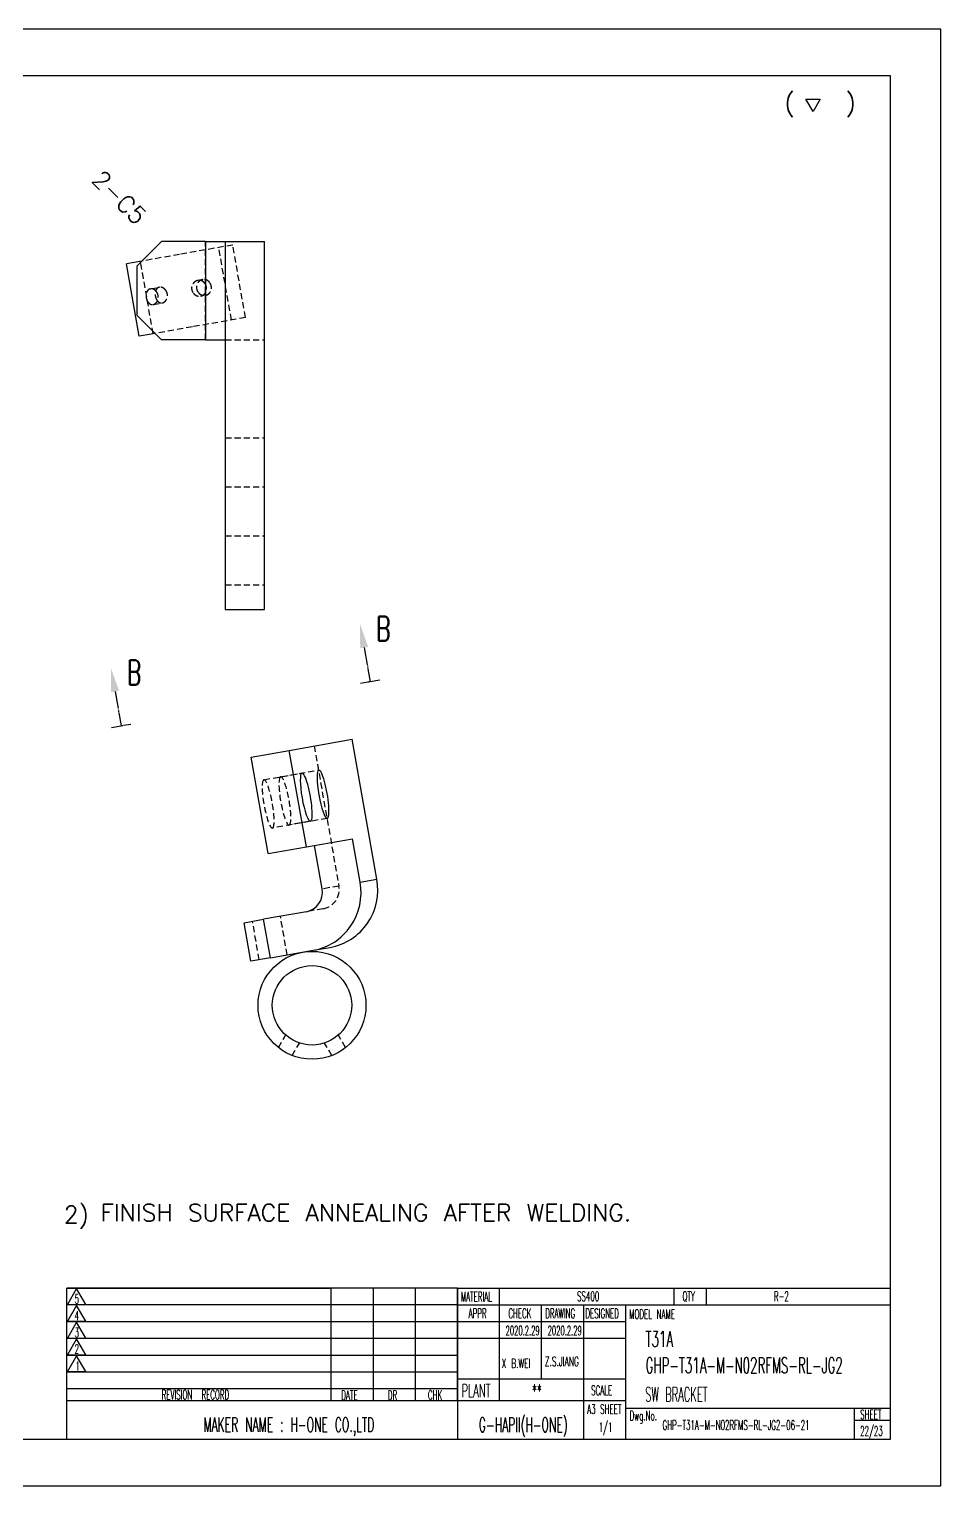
# Model space of a CAD drawing. Header units: inches. Extents: x 13596 to 14297, y 9714 to 10145.
# Drawn here: x 14111.1 to 14297, y 9727.4 to 10024.4 of the extents above; entities that cross this region are included whole.
import ezdxf
from ezdxf.enums import TextEntityAlignment as Align

# ---------------------------------------------------------------- set-up
doc = ezdxf.new("R2010")
doc.units = ezdxf.units.IN
doc.header["$MEASUREMENT"] = 0
doc.linetypes.add('HIDDEN-HOKUTO', pattern=[3.8, 2.5, -1.3])
doc.linetypes.add('PHANTOM-HOKUTO', pattern=[25, 20, -1, 1, -1, 1, -1])
doc.layers.add('AM_4', color=253, linetype='Continuous', lineweight=25)
for name, color, linetype in [('AM_HID', 1, 'HIDDEN-HOKUTO'), ('AM_VIS', 7, 'Continuous'), ('BANSEN--', 4, 'Continuous'), ('image', 6, 'PHANTOM-HOKUTO'), ('list', 3, 'Continuous'), ('title_frame', 7, 'Continuous')]:
    doc.layers.add(name, color=color, linetype=linetype)
doc.styles.add('MX_NOTE_STANDARD', font='txt.shx', dxfattribs={"bigfont": 'bigfont.shx'})
doc.styles.get("Standard").update_dxf_attribs({"font": 'txt', "bigfont": 'gbcbig.shx'})

# ---------------------------------------------------------------- blocks, each defined once
blk = doc.blocks.new('12')
at = {"layer": 'title_frame', "color": 3, "linetype": 'Continuous'}
blk.add_lwpolyline([(20.45953957290135, 3.029106033062448), (19.01453957290136, 5.531919449999464), (21.90453957290134, 5.531919449999464)], close=True, dxfattribs=at)
blk.add_text('(   )', height=3.5, dxfattribs=at).set_placement((14.64364134312495, 3.07716278909686))

msp = doc.modelspace()

# ---------------------------------------------------------------- linework, layer by layer
at = {"color": 6, "lineweight": 13}
for points in [[(14180.25609493016, 9898.440562999325), (14178.58706187963, 9903.153766429501), (14178.63069438695, 9898.153957164364)], [(14129.47189998387, 9889.485935008603), (14127.80286693334, 9894.199138438778), (14127.84649944066, 9889.199329173642)]]:
    msp.add_solid(points, dxfattribs=at)
at = {"layer": 'AM_4'}
msp.add_line((14147.11551570653, 9981.085811412411), (14147.11551570653, 9961.085811412411), dxfattribs=at)
at = {"layer": 'AM_4', "ltscale": 0.08682408883370525}
msp.add_line((14178.62151875803, 9850.46177093325), (14182.0417201913, 9851.06484472539), dxfattribs=at)
at = {"layer": 'AM_HID', "ltscale": 0.5}
for p, q in [((14152.64603965716, 9980.38199951434), (14141.81315437404, 9978.47186956)), ((14147.11551570628, 9961.085811412411), (14147.11551570628, 9981.085811412411)), ((14152.39481983844, 9965.106303503924), (14149.79009717343, 9979.878419799117)), ((14155.25076232217, 9965.609883219162), (14152.64603965716, 9980.38199951434)), ((14136.44093423963, 9962.29320302572), (14133.83621157463, 9977.065319320898)), ((14141.81315437404, 9978.47186956), (14134.15011181113, 9977.120668401838)), ((14146.53905509033, 9973.335480312582), (14145.56226866678, 9973.16324651183)), ((14135.87075686888, 9971.454371497892), (14137.70652520943, 9971.778066986762)), ((14136.43379041594, 9968.261636428751), (14138.26955251056, 9968.585330816086)), ((14147.1021036336, 9970.14274788767), (14146.12530954825, 9969.970512735728)), ((14155.25076232217, 9965.609883219162), (14144.41787703905, 9963.699753264822)), ((14144.41787703905, 9963.699753264822), (14136.83809473391, 9962.363233136535)), ((14151.11551570653, 9961.085811412411), (14159.11551570653, 9961.085811412411)), ((14151.11551570653, 9941.085811412411), (14159.11551570653, 9941.085811412411)), ((14151.11551570653, 9931.085811412411), (14159.11551570653, 9931.085811412411)), ((14151.11551570653, 9921.085811412411), (14159.11551570653, 9921.085811412411)), ((14151.11551570653, 9911.085811412411), (14159.11551570653, 9911.085811412411)), ((14169.24715255573, 9878.256188989892), (14174.28294970813, 9849.696764152219)), ((14158.99973878603, 9871.372160399913), (14166.75850926918, 9872.740240973215)), ((14162.4199402193, 9871.975234192052), (14170.17871070244, 9873.343314765354)), ((14171.91519247911, 9863.49523723524), (14164.15642199598, 9862.127156661923)), ((14168.49499104585, 9862.892163443086), (14160.73622056271, 9861.524082869784)), ((14174.28294970816, 9849.696764152088), (14170.86274827489, 9849.093690359934)), ((14163.75872580507, 9835.655940184324), (14162.36954038373, 9843.534402208415)), ((14171.09815717726, 9845.073492853377), (14167.67795574399, 9844.470419061237)), ((14158.05444389479, 9834.650121377968), (14156.66525847336, 9842.528583402496)), ((14161.96420611798, 9816.764792948377), (14163.43608787901, 9819.314166917246)), ((14175.65176700181, 9816.764792892993), (14174.17988526142, 9819.314166873764)), ((14164.7718604692, 9815.143792937755), (14166.24374223009, 9817.69316690671)), ((14172.84411263747, 9815.1437929051), (14171.37223089721, 9817.693166885945))]:
    msp.add_line(p, q, dxfattribs=at)
for centre, major_axis, ratio, start_param, end_param in [((14159.8679794859, 9866.448121601612), (0.8682408883369721, -4.924038765060631), 0.1736481776673949, 3.141592653589792, 6.283185307179584), ((14159.8679794859, 9866.448121601612), (0.8682408883369721, -4.924038765060631), 0.1736481776673949, 6.283185307179584, 9.424777960769378), ((14163.28818070229, 9867.051195355523), (0.8682408883369721, -4.924038765060631), 0.1736481776673949, 3.141592653589792, 6.283185307179584), ((14163.28818070229, 9867.051195355523), (0.8682408883369721, -4.924038765060631), 0.1736481776673949, 6.283185307179584, 9.424777960769378), ((14170.40356460421, 9849.012723889695), (-0.6945927106695782, 3.939231012048505), 0.9848077530121262, 3.141592653589793, 4.71238898038469)]:
    msp.add_ellipse(centre, major_axis=major_axis, ratio=ratio, start_param=start_param, end_param=end_param, dxfattribs=at)
for points, knots in [([(14146.53905509033, 9973.335480312582), (14146.35079674928, 9973.302279700232), (14146.1669751057, 9973.237455979104), (14145.99407980288, 9973.14247523446), (14145.67995875265, 9972.898715726331), (14145.45104531345, 9972.568101830153), (14145.36187789858, 9972.384671016012), (14145.24184405671, 9971.994524702777), (14145.2445103009, 9971.585133364248), (14145.2779601826, 9971.381760247807), (14145.36291454145, 9971.12502400539), (14145.49594146328, 9970.89337651315), (14145.53081810309, 9970.839000759062), (14145.5681730938, 9970.786589632362), (14145.60795570467, 9970.736158260943)], [0, 0, 0, 0, 0, 0, 1.727188847961288, 1.727188847961288, 1.727188847961288, 3.475210048995509, 3.475210048995509, 3.475210048995509, 5.231477392378046, 5.231477392378046, 5.231477392378046, 5.78982210353427, 5.78982210353427, 5.78982210353427, 5.78982210353427, 5.78982210353427, 5.78982210353427]), ([(14147.97097844579, 9972.731098068149), (14147.85191444895, 9972.89462673095), (14147.70919868431, 9973.038570395829), (14147.54592528474, 9973.157178562366), (14147.24902335439, 9973.303298186596), (14146.92695071291, 9973.358889592606), (14146.79696807532, 9973.366000147404), (14146.66698741349, 9973.358042029866), (14146.53905509033, 9973.335480312582)], [0, 0, 0, 0, 0, 0, 1.781906923113729, 1.781906923113729, 1.781906923113729, 2.955630650857048, 2.955630650857048, 2.955630650857048, 2.955630650857048, 2.955630650857048, 2.955630650857048]), ([(14135.87075686888, 9971.454371497892), (14135.71767586412, 9971.427373613273), (14135.57239136013, 9971.369509812748), (14135.44131100795, 9971.281334638492), (14135.17223730226, 9971.008963828774), (14135.01595109274, 9970.620826489858), (14134.96662068404, 9970.370237684414), (14134.94619412577, 9969.910517758048), (14135.03712349739, 9969.453526088646), (14135.09666363328, 9969.260623078588), (14135.17552489897, 9969.078775897839), (14135.27250656636, 9968.91373972011)], [0, 0, 0, 0, 0, 0, 1.631910603600764, 1.631910603600764, 1.631910603600764, 3.892389187295451, 3.892389187295451, 3.892389187295451, 5.628188973390766, 5.628188973390766, 5.628188973390766, 5.628188973390766, 5.628188973390766, 5.628188973390766]), ([(14137.14898466536, 9970.822888579596), (14137.035325511, 9970.985785195195), (14136.90050797567, 9971.130270485517), (14136.74812664265, 9971.251255934358), (14136.47894534274, 9971.402148269159), (14136.19556283313, 9971.466124073717), (14136.08492598018, 9971.476904496665), (14135.97599918265, 9971.472932388888), (14135.87075686888, 9971.454371497892)], [0, 0, 0, 0, 0, 0, 1.761184672168518, 1.761184672168518, 1.761184672168518, 2.88311386301796, 2.88311386301796, 2.88311386301796, 2.88311386301796, 2.88311386301796, 2.88311386301796]), ([(14136.43379041594, 9968.261636428751), (14136.58823340342, 9968.288874517382), (14136.73940010599, 9968.348353159903), (14136.88125580179, 9968.438445539037), (14137.1859781337, 9968.714578922094), (14137.38960620132, 9969.106981026516), (14137.46523812957, 9969.361272619657), (14137.51502219163, 9969.82897293582), (14137.42053320005, 9970.290475458778), (14137.35316402019, 9970.482558451882), (14137.26142899994, 9970.661733047104), (14137.14898466536, 9970.822888579596)], [0, 0, 0, 0, 0, 0, 1.646458470411202, 1.646458470411202, 1.646458470411202, 3.939260522329294, 3.939260522329294, 3.939260522329294, 5.68162117620742, 5.68162117620742, 5.68162117620742, 5.68162117620742, 5.68162117620742, 5.68162117620742]), ([(14137.70652520943, 9971.778066986762), (14137.55354474825, 9971.751087360213), (14137.40915985013, 9971.693425311894), (14137.28000642724, 9971.605468561187), (14137.01767162173, 9971.33380600417), (14136.87032947859, 9970.947003595573), (14136.82568585528, 9970.697466437572), (14136.81042638602, 9970.23904388082), (14136.90074310691, 9969.782380857663), (14136.95890892346, 9969.589199706765), (14137.03541992915, 9969.406854862127), (14137.12949221287, 9969.241176392372)], [0, 0, 0, 0, 0, 0, 1.630965193650588, 1.630965193650588, 1.630965193650588, 3.887388321885516, 3.887388321885516, 3.887388321885516, 5.623624689115891, 5.623624689115891, 5.623624689115891, 5.623624689115891, 5.623624689115891, 5.623624689115891]), ([(14139.00597031188, 9971.150325251872), (14138.88922416961, 9971.312830901674), (14138.75084896912, 9971.456545612147), (14138.59491935938, 9971.576622840365), (14138.32063084465, 9971.726410964342), (14138.03357296432, 9971.789974954501), (14137.92181700712, 9971.800694098316), (14137.81212357835, 9971.79669030987), (14137.70652520943, 9971.778066986762)], [0, 0, 0, 0, 0, 0, 1.768363301788172, 1.768363301788172, 1.768363301788172, 2.894175466816253, 2.894175466816253, 2.894175466816253, 2.894175466816253, 2.894175466816253, 2.894175466816253]), ([(14138.26955251056, 9968.585330816086), (14138.42437925498, 9968.612636053205), (14138.57676135046, 9968.672491970456), (14138.72058606224, 9968.763059986637), (14139.03140087218, 9969.039836099704), (14139.2432387486, 9969.43244238672), (14139.32387813518, 9969.687142167559), (14139.37941557996, 9970.156426577376), (14139.28426685744, 9970.619210835239), (14139.2153397013, 9970.811265027847), (14139.12118884151, 9970.98994597369), (14139.00597031188, 9971.150325251872)], [0, 0, 0, 0, 0, 0, 1.650687096614331, 1.650687096614331, 1.650687096614331, 3.950803920465067, 3.950803920465067, 3.950803920465067, 5.696028349395952, 5.696028349395952, 5.696028349395952, 5.696028349395952, 5.696028349395952, 5.696028349395952]), ([(14145.56226866678, 9973.16324651183), (14145.37367344459, 9973.129987016711), (14145.18912580757, 9973.064919656126), (14145.01521408473, 9972.969642027483), (14144.698496793, 9972.725605457743), (14144.46613232927, 9972.395044234943), (14144.37501920469, 9972.211571145815), (14144.25151945775, 9971.821081298402), (14144.25258688864, 9971.410788838895), (14144.28599332584, 9971.20707641894), (14144.371867986, 9970.950159835875), (14144.50653054815, 9970.718792524813), (14144.54183348611, 9970.664513368623), (14144.57963375338, 9970.61222425803), (14144.619874296, 9970.561932849449)], [0, 0, 0, 0, 0, 0, 1.730406489821275, 1.730406489821275, 1.730406489821275, 3.482254459547236, 3.482254459547236, 3.482254459547236, 5.241119152769, 5.241119152769, 5.241119152769, 5.800215609384754, 5.800215609384754, 5.800215609384754, 5.800215609384754, 5.800215609384754, 5.800215609384754]), ([(14144.619874296, 9970.561932849449), (14144.7497840678, 9970.39957556041), (14144.90512573938, 9970.258039365273), (14145.08104265425, 9970.142386226593), (14145.39576480445, 9970.000255215577), (14145.73014218048, 9969.946419484577), (14145.86372657322, 9969.939630148872), (14145.99616864237, 9969.94773823874), (14146.12530954825, 9969.970512735728)], [0, 0, 0, 0, 0, 0, 1.804948152656818, 1.804948152656818, 1.804948152656818, 2.989836331831912, 2.989836331831912, 2.989836331831912, 2.989836331831912, 2.989836331831912, 2.989836331831912]), ([(14146.98289703712, 9972.556872656669), (14146.86555831526, 9972.720515491745), (14146.72492905211, 9972.864686938132), (14146.56381785601, 9972.983671751294), (14146.26988840954, 9973.130486243082), (14145.94956173252, 9973.186518552391), (14145.81997931618, 9973.19373175717), (14145.69019312053, 9973.185806482825), (14145.56226866678, 9973.16324651183)], [0, 0, 0, 0, 0, 0, 1.780108086123127, 1.780108086123127, 1.780108086123127, 2.953845693937087, 2.953845693937087, 2.953845693937087, 2.953845693937087, 2.953845693937087, 2.953845693937087]), ([(14145.60795570467, 9970.736158260943), (14145.73621826256, 9970.573563183481), (14145.88971441428, 9970.431547980157), (14146.06385533524, 9970.315389676221), (14146.3760238404, 9970.172713136488), (14146.70842010786, 9970.118735057707), (14146.84134363903, 9970.111935765277), (14146.97327650745, 9970.120028365955), (14147.1021036336, 9970.14274788767)], [0, 0, 0, 0, 0, 0, 1.80015135405404, 1.80015135405404, 1.80015135405404, 2.982076539921339, 2.982076539921339, 2.982076539921339, 2.982076539921339, 2.982076539921339, 2.982076539921339]), ([(14146.12530954825, 9969.970512735728), (14146.31253540634, 9970.003530738131), (14146.49282153561, 9970.06737534332), (14146.65934160875, 9970.161305533735), (14146.95466067138, 9970.40314161709), (14147.15884473798, 9970.731345790087), (14147.23507247073, 9970.912604984185), (14147.3495712293, 9971.360628529581), (14147.31580594021, 9971.834222582065), (14147.24809265216, 9972.09963162003), (14147.13508480446, 9972.344628673496), (14146.98289703712, 9972.556872656669)], [0, 0, 0, 0, 0, 0, 1.717826776728322, 1.717826776728322, 1.717826776728322, 3.445926249713329, 3.445926249713329, 3.445926249713329, 5.754718018664272, 5.754718018664272, 5.754718018664272, 5.754718018664272, 5.754718018664272, 5.754718018664272]), ([(14147.1021036336, 9970.14274788767), (14147.28935262519, 9970.175770494474), (14147.4700391915, 9970.239694277623), (14147.63750555729, 9970.333685926596), (14147.93589676267, 9970.575830269734), (14148.14412496184, 9970.90471826933), (14148.22238581684, 9971.086537445122), (14148.32431887615, 9971.473630806255), (14148.31405869095, 9971.87939569693), (14148.28039008688, 9972.082125692277), (14148.19991290302, 9972.338951860436), (14148.07552366071, 9972.572311657217), (14148.04299381329, 9972.627116627567), (14148.00813805233, 9972.680061139034), (14147.97097844579, 9972.731098068149)], [0, 0, 0, 0, 0, 0, 1.717916915640739, 1.717916915640739, 1.717916915640739, 3.448452613315963, 3.448452613315963, 3.448452613315963, 5.200405932587739, 5.200405932587739, 5.200405932587739, 5.756535089268276, 5.756535089268276, 5.756535089268276, 5.756535089268276, 5.756535089268276, 5.756535089268276]), ([(14135.27250656636, 9968.91373972011), (14135.36928266459, 9968.749053364647), (14135.48410231969, 9968.601107823399), (14135.61586993034, 9968.475508278947), (14135.85550619799, 9968.318126934506), (14136.11918726071, 9968.25097944372), (14136.22429016904, 9968.239571938624), (14136.32978296839, 9968.243293322854), (14136.43379041594, 9968.261636428751)], [0, 0, 0, 0, 0, 0, 1.732120463028052, 1.732120463028052, 1.732120463028052, 2.840904654530009, 2.840904654530009, 2.840904654530009, 2.840904654530009, 2.840904654530009, 2.840904654530009]), ([(14137.12949221287, 9969.241176392372), (14137.22316208592, 9969.076206641314), (14137.33424334208, 9968.927761999874), (14137.46208806469, 9968.80141144202), (14137.69614400698, 9968.642797467966), (14137.95638794707, 9968.574914203082), (14138.06061171304, 9968.563340765975), (14138.16563253327, 9968.567003493938), (14138.26955251056, 9968.585330816086)], [0, 0, 0, 0, 0, 0, 1.72880931198053, 1.72880931198053, 1.72880931198053, 2.836753331817783, 2.836753331817783, 2.836753331817783, 2.836753331817783, 2.836753331817783, 2.836753331817783])]:
    msp.add_open_spline(points, degree=5, knots=knots, dxfattribs=at)
at = {"layer": 'AM_VIS', "ltscale": 0.1767766952966369}
for p, q in [((14133.11551570653, 9976.085811412411), (14138.11551570653, 9981.085811412411)), ((14133.11551570653, 9966.085811412411), (14138.11551570653, 9961.085811412411))]:
    msp.add_line(p, q, dxfattribs=at)
at = {"layer": 'AM_VIS', "ltscale": 0.225}
msp.add_line((14147.11551570653, 9981.085811412411), (14138.11551570653, 9981.085811412411), dxfattribs=at)
at = {"layer": 'AM_VIS', "ltscale": 0.1}
for p, q in [((14147.11551570653, 9981.085811412411), (14151.11551570653, 9981.085811412411)), ((14147.11551570653, 9961.085811412411), (14151.11551570653, 9961.085811412411))]:
    msp.add_line(p, q, dxfattribs=at)
at = {"layer": 'AM_VIS', "ltscale": 0.2}
for p, q in [((14151.11551570653, 9981.085811412411), (14159.11551570653, 9981.085811412411)), ((14151.11551570653, 9906.085811412411), (14159.11551570653, 9906.085811412411))]:
    msp.add_line(p, q, dxfattribs=at)
at = {"layer": 'AM_VIS'}
for p, q in [((14151.11551570653, 9981.085811412411), (14151.11551570653, 9906.085811412411)), ((14159.11551570653, 9906.085811412411), (14159.11551570653, 9981.085811412411)), ((14182.0417201913, 9851.06484472539), (14177.00592303895, 9879.624269562742)), ((14159.8943607344, 9856.298507208658), (14156.42139718106, 9875.9946622689))]:
    msp.add_line(p, q, dxfattribs=at)
at = {"layer": 'AM_VIS', "ltscale": 0.08046856634032978}
msp.add_line((14134.15011181113, 9977.120668401838), (14130.98026909089, 9976.56173960566), dxfattribs=at)
at = {"layer": 'AM_VIS', "ltscale": 0.3749999999999977}
msp.add_line((14133.5849917559, 9961.789623310482), (14130.98026909089, 9976.56173960566), dxfattribs=at)
at = {"layer": 'AM_VIS', "ltscale": 0.25}
msp.add_line((14133.11551570653, 9976.085811412411), (14133.11551570653, 9966.085811412411), dxfattribs=at)
at = {"layer": 'AM_VIS', "ltscale": 0.0825821833767772}
msp.add_line((14136.83809473391, 9962.363233136535), (14133.5849917559, 9961.789623310482), dxfattribs=at)
at = {"layer": 'AM_VIS', "ltscale": 0.2249999999938609}
msp.add_line((14147.11551570745, 9961.085811412411), (14138.11551570769, 9961.085811412411), dxfattribs=at)
at = {"layer": 'AM_VIS', "ltscale": 0.3255903331263755}
msp.add_line((14164.1801676642, 9877.362742842202), (14177.00592303895, 9879.624269562742), dxfattribs=at)
at = {"layer": 'AM_VIS', "ltscale": 0.1969615506024197}
msp.add_line((14156.42139718106, 9875.9946622689), (14164.1801676642, 9877.362742842202), dxfattribs=at)
at = {"layer": 'AM_VIS', "ltscale": 0.4999999999999988}
msp.add_line((14167.65313121756, 9857.66658778196), (14164.1801676642, 9877.362742842202), dxfattribs=at)
at = {"layer": 'AM_VIS', "ltscale": 0.1969615506024207}
msp.add_line((14159.8943607344, 9856.298507208658), (14167.65313121756, 9857.66658778196), dxfattribs=at)
at = {"layer": 'AM_VIS', "ltscale": 0.2387662442926693}
msp.add_line((14167.65313121756, 9857.66658778196), (14177.05868515903, 9859.32504071036), dxfattribs=at)
at = {"layer": 'AM_VIS', "ltscale": 0.2249999999999991}
for p, q in [((14170.86274827489, 9849.093690359934), (14169.29991467589, 9857.956960137044)), ((14178.62151875803, 9850.46177093325), (14177.05868515903, 9859.32504071036))]:
    msp.add_line(p, q, dxfattribs=at)
at = {"layer": 'AM_VIS', "ltscale": 0.1013949469180972}
for p, q in [((14154.95515775681, 9842.227046505983), (14158.94933895046, 9842.931328416276)), ((14160.3385243718, 9835.05286639217), (14156.34434317816, 9834.348584481892))]:
    msp.add_line(p, q, dxfattribs=at)
at = {"layer": 'AM_VIS', "ltscale": 0.2215817444216849}
msp.add_line((14167.67795574488, 9844.470419061397), (14158.94933895159, 9842.931328416465), dxfattribs=at)
at = {"layer": 'AM_VIS', "ltscale": 0.1999999999999976}
for p, q in [((14160.3385243718, 9835.05286639217), (14158.94933895046, 9842.931328416276)), ((14156.34434317816, 9834.348584481892), (14154.95515775681, 9842.227046505983))]:
    msp.add_line(p, q, dxfattribs=at)
at = {"layer": 'AM_VIS', "ltscale": 0.08682408883368384}
msp.add_line((14169.06714116511, 9836.591957037102), (14172.48734259836, 9837.195030829242), dxfattribs=at)
at = {"layer": 'AM_VIS', "ltscale": 0.2215817444277342}
msp.add_line((14160.3385243718, 9835.05286639217), (14169.06714116534, 9836.591957037146), dxfattribs=at)
at = {"layer": 'AM_VIS'}
for radius in [11, 8.1]:
    msp.add_circle((14168.80798659474, 9825.376568363425), radius, dxfattribs=at)
for centre, major_axis, ratio, start_param, end_param in [((14167.62675025513, 9867.816202225365), (0.8682408883369721, -4.924038765060631), 0.1736481776673949, 3.141592653589792, 6.283185307179584), ((14167.62675025513, 9867.816202225365), (0.8682408883369721, -4.924038765060631), 0.1736481776673949, 6.283185307179584, 9.424777960769378), ((14171.04695158892, 9868.41927599997), (0.8682408883369721, -4.924038765060631), 0.1736481776673949, 3.141592653589792, 6.283185307179584), ((14171.04695158892, 9868.41927599997), (0.8682408883369721, -4.924038765060631), 0.1736481776673949, 6.283185307179584, 9.424777960769378), ((14166.98336291823, 9848.409650052998), (-0.6945927106695782, 3.939231012048505), 0.9848077530121262, 3.141592653589793, 4.71238898038469), ((14166.98336291823, 9848.409650052998), (2.083778132008733, -11.81769303614551), 0.9848077530121261, 6.283185307159586, 7.853981633974484), ((14170.40356460421, 9849.012723889695), (2.083778132008733, -11.81769303614551), 0.9848077530121261, 6.283185307159586, 7.853981633974484)]:
    msp.add_ellipse(centre, major_axis=major_axis, ratio=ratio, start_param=start_param, end_param=end_param, dxfattribs=at)
at = {"layer": 'image', "ltscale": 0.1767144213836407}
msp.add_line((14179.44339465856, 9898.297260081845), (14180.67084026097, 9891.336070811825), dxfattribs=at)
at = {"layer": 'image', "ltscale": 0.0999999856277203}
for p, q in [((14182.6404542899, 9891.683368480282), (14178.70122432469, 9890.988773143368)), ((14127.9170293784, 9882.03415278204), (14131.85625934361, 9882.728748118954))]:
    msp.add_line(p, q, dxfattribs=at)
at = {"layer": 'image', "ltscale": 0.1767142252662785}
msp.add_line((14128.65919971227, 9889.342632091122), (14129.88664340734, 9882.381450450497), dxfattribs=at)
at = {"layer": 'title_frame'}
for p, q in [((14118.84076785814, 9736.865045805489), (14118.84076785814, 9767.735045805484)), ((14118.84076785814, 9767.735045805484), (14172.74076785814, 9767.735045805484)), ((14198.46576785814, 9767.735045805484), (14118.84076785814, 9767.735045805484)), ((14120.8208204614, 9767.614065160245), (14118.9411804614, 9764.358433180298)), ((14122.7004604614, 9764.358433180298), (14120.8208204614, 9767.614065160245)), ((14172.74076785814, 9744.705045805485), (14172.74076785814, 9767.735045805484)), ((14181.31576785814, 9744.705045805485), (14181.31576785814, 9767.735045805484)), ((14181.31576785814, 9744.705045805485), (14181.31576785814, 9767.735045805484)), ((14189.89076785814, 9744.705045805485), (14189.89076785814, 9767.735045805484)), ((14189.89076785814, 9744.705045805485), (14189.89076785814, 9767.735045805484)), ((14198.46576785814, 9767.735045805484), (14198.46576785814, 9764.305045805491)), ((14198.46576785814, 9767.735045805484), (14198.46576785814, 9736.865045805489)), ((14198.46576785814, 9767.735045805484), (14198.46576785814, 9736.865045805489)), ((14198.46576785814, 9744.705045805485), (14198.46576785814, 9767.735045805484)), ((14198.46576785814, 9767.735045805484), (14286.66576785815, 9767.735045805484)), ((14207.04076785815, 9744.705045805485), (14207.04076785815, 9767.735045805484)), ((14242.56576785814, 9767.735045805484), (14242.56576785814, 9764.305045805491)), ((14249.13837511012, 9767.735045805484), (14249.13837511012, 9764.305045805491)), ((14172.74076785814, 9764.305045805491), (14118.84076785814, 9764.305045805491)), ((14198.46576785814, 9764.305045805491), (14118.84076785814, 9764.305045805491)), ((14118.9411804614, 9764.358433180298), (14122.7004604614, 9764.358433180298)), ((14120.8208204614, 9764.206319110699), (14118.9411804614, 9760.950687130766)), ((14122.7004604614, 9760.950687130766), (14120.8208204614, 9764.206319110699)), ((14198.46576785814, 9764.305045805491), (14286.66576785815, 9764.305045805491)), ((14215.61576785814, 9749.209691840178), (14215.61576785814, 9764.305045805491)), ((14224.19076785814, 9736.865045805489), (14224.19076785814, 9764.305045805491)), ((14232.76576785814, 9736.865045805489), (14232.76576785814, 9764.305045805491)), ((14172.74076785814, 9760.875045805484), (14118.84076785814, 9760.875045805484)), ((14198.46576785814, 9760.875045805484), (14118.84076785814, 9760.875045805484)), ((14118.9411804614, 9760.950687130766), (14122.7004604614, 9760.950687130766)), ((14120.8208204614, 9760.747372511045), (14118.9411804614, 9757.491740531112)), ((14122.7004604614, 9757.491740531112), (14120.8208204614, 9760.747372511045)), ((14232.76576785814, 9760.875045805484), (14198.46576785814, 9760.875045805484)), ((14172.74076785814, 9757.44504580549), (14118.84076785814, 9757.44504580549)), ((14198.46576785814, 9757.44504580549), (14118.84076785814, 9757.44504580549)), ((14118.9411804614, 9757.491740531112), (14122.7004604614, 9757.491740531112)), ((14120.8208204614, 9757.402487264973), (14118.9411804614, 9754.14685528504)), ((14122.7004604614, 9754.14685528504), (14120.8208204614, 9757.402487264973)), ((14232.76576785814, 9757.44504580549), (14198.46576785814, 9757.44504580549)), ((14172.74076785814, 9754.015045805483), (14118.84076785814, 9754.015045805483)), ((14198.46576785814, 9754.015045805483), (14118.84076785814, 9754.015045805483)), ((14118.9411804614, 9754.14685528504), (14122.7004604614, 9754.14685528504)), ((14120.8208204614, 9753.94354066532), (14118.9411804614, 9750.687908685386)), ((14122.7004604614, 9750.687908685386), (14120.8208204614, 9753.94354066532)), ((14172.74076785814, 9750.58504580549), (14118.84076785814, 9750.58504580549)), ((14198.46576785814, 9750.58504580549), (14118.84076785814, 9750.58504580549)), ((14118.9411804614, 9750.687908685386), (14122.7004604614, 9750.687908685386)), ((14198.46576785814, 9749.209691840178), (14232.76576785814, 9749.209691840178)), ((14172.74076785814, 9747.155045805483), (14118.84076785814, 9747.155045805483)), ((14198.46576785814, 9747.155045805483), (14118.84076785814, 9747.155045805483)), ((14198.46576785814, 9744.705045805485), (14118.84076785814, 9744.705045805485)), ((14232.76576785814, 9744.705045805485), (14198.46576785814, 9744.705045805485)), ((14232.76576785814, 9743.235045805484), (14286.66576785815, 9743.235045805484)), ((14279.31576785814, 9743.235045805484), (14279.31576785814, 9736.865045805489)), ((14279.31576785814, 9740.785045805487), (14286.66576785815, 9740.785045805487)), ((14286.66576785815, 9736.865045805489), (14232.76576785814, 9736.865045805489))]:
    msp.add_line(p, q, dxfattribs=at)
at = {"layer": 'title_frame', "color": 4}
msp.add_lwpolyline([(14296.99076785814, 10024.40254580548), (13876.99076785814, 10024.40254580548), (13876.99076785814, 9727.40254580548), (14296.99076785814, 9727.40254580548)], close=True, dxfattribs=at)
at = {"layer": 'title_frame'}
msp.add_lwpolyline([(13887.31576785814, 10014.94004580549), (14286.66576785815, 10014.94004580549), (14286.66576785815, 9736.865045805489), (13887.31576785814, 9736.865045805489)], close=True, dxfattribs=at)

# ---------------------------------------------------------------- block references
at = {"layer": 'list', "ltscale": 2}
msp.add_blockref('12', (14250.47112669965, 10004.56684876923), dxfattribs=at)

# ---------------------------------------------------------------- texts
at = {"layer": 'BANSEN--', "width": 0.8835107803344727}
for p, p2 in [((14181.86678790807, 9899.670284068661), (14184.81182384252, 9899.670284068661)), ((14131.08259296178, 9890.715656077939), (14134.02762889623, 9890.715656077939))]:
    msp.add_text('B', height=5, dxfattribs=at).set_placement(p, p2, align=Align.FIT)
at = {"layer": 'list', "ltscale": 2}
msp.add_text('2-C5', height=3.5, rotation=315, dxfattribs=at).set_placement((14132.17405708842, 9983.500723678151), align=Align.BOTTOM_RIGHT)
at = {"layer": 'list', "linetype": 'Continuous', "ltscale": 2}
for s, p in [('2) ', (14118.22908169473, 9780.97266538524)), ('FINISH SURFACE ANNEALING AFTER WELDING.', (14125.69514536284, 9781.346804296305))]:
    msp.add_text(s, height=3.5, dxfattribs=at).set_placement(p)
at = {"layer": 'title_frame', "color": 3, "style": 'MX_NOTE_STANDARD'}
for s, height, width, p in [('5', 1.87964, 0.5450000000000002, (14120.42605200975, 9764.579443615801)), ('MATERIAL', 1.933344, 0.5450000000000002, (14199.1378998236, 9765.003404062138)), ('SS400', 1.933344, 0.5450000000000002, (14222.83913988085, 9765.087330081236)), ('QTY', 1.933344, 0.5450000000000002, (14244.3389006233, 9765.087330081236)), ('R-2', 1.933344, 0.5450000000000002, (14262.9667197609, 9765.087330081236)), ('4', 1.87964, 0.5450000000000002, (14120.42605200975, 9761.171697566255)), ('APPR', 1.933344, 0.5450000000000002, (14200.73357923434, 9761.601645753251)), ('CHECK', 1.933344, 0.5450000000000002, (14208.82943900961, 9761.601645753251)), ('DRAWING', 1.933344, 0.5450000000000002, (14216.34893960365, 9761.601645753251)), ('DESIGNED', 1.933344, 0.5450000000000002, (14224.54041932819, 9761.601645753251)), ('MODEL NAME', 1.933344, 0.5450000000000002, (14233.46885903509, 9761.454293807385)), ('3', 1.87964, 0.5450000000000002, (14120.42605200975, 9757.7127509666)), ('2020.2.29', 1.861999999999999, 0.5450000000000002, (14208.26540477906, 9758.135300831329)), ('2020.2.29', 1.861999999999999, 0.5450000000000002, (14216.84040477906, 9758.135300831329)), ('T31A', 3.234, 0.5450000000000002, (14236.80700124217, 9755.73185316214)), ('2', 1.87964, 0.5450000000000002, (14120.42605200975, 9754.36786572053)), ('Z.S.JIANG', 1.861999999999999, 0.6, (14216.27088181407, 9751.835447275747)), ('GHP-T31A-M-N02RFMS-RL-JG2', 3.234, 0.5450000000000002, (14236.80700124217, 9750.365492784067)), ('1', 1.87964, 0.5450000000000002, (14120.62229408891, 9750.908919120875)), ('X B.WEI', 1.861999999999999, 0.6, (14207.4624071659, 9751.456002030884)), ('PLANT', 2.6852, 0.5450000000000002, (14199.30183469828, 9745.458875258902)), ('**', 2.6852, 0.5450000000000002, (14213.65873535464, 9745.458875258902)), ('SCALE', 1.933344, 0.5450000000000002, (14225.71639433951, 9745.89949324318)), ('REVISION  RECORD', 1.933344, 0.5450000000000002, (14138.16462331327, 9745.02220768819)), ('DATE', 1.933344, 0.5450000000000002, (14174.77807192608, 9744.94235296994)), ('DR', 1.933344, 0.5450000000000002, (14184.27205988796, 9744.93213481271)), ('CHK', 1.933344, 0.5450000000000002, (14192.44869764885, 9744.964898629796)), ('SW BRACKET', 2.94, 0.5, (14236.73326592173, 9744.573901405629)), ('G-HAPII(H-ONE)', 2.94, 0.5450000000000002, (14202.821657995, 9738.383357559227)), ('A3 SHEET', 1.933344, 0.5450000000000002, (14224.89538713182, 9742.081949192316)), ('Dwg.No.', 1.933344, 0.5450000000000002, (14233.55471412729, 9740.763050837819)), ('SHEET', 1.933344, 0.5450000000000002, (14280.55568952872, 9740.992438718937)), ('MAKER NAME : H-ONE CO.,LTD', 2.94, 0.5450000000000002, (14146.67025294579, 9738.431618134853)), ('1/1', 1.933344, 0.5450000000000002, (14227.24713018485, 9738.40264496287)), ('GHP-T31A-M-N02RFMS-RL-JG2-06-21', 1.933344, 0.5450000000000002, (14240.25701398179, 9738.83223200662)), ('22/23', 1.933344, 0.5450000000000002, (14280.53789970982, 9737.631513700717))]:
    msp.add_text(s, height=height, dxfattribs=dict(at, width=width)).set_placement(p)

doc.saveas('drawing.dxf')
